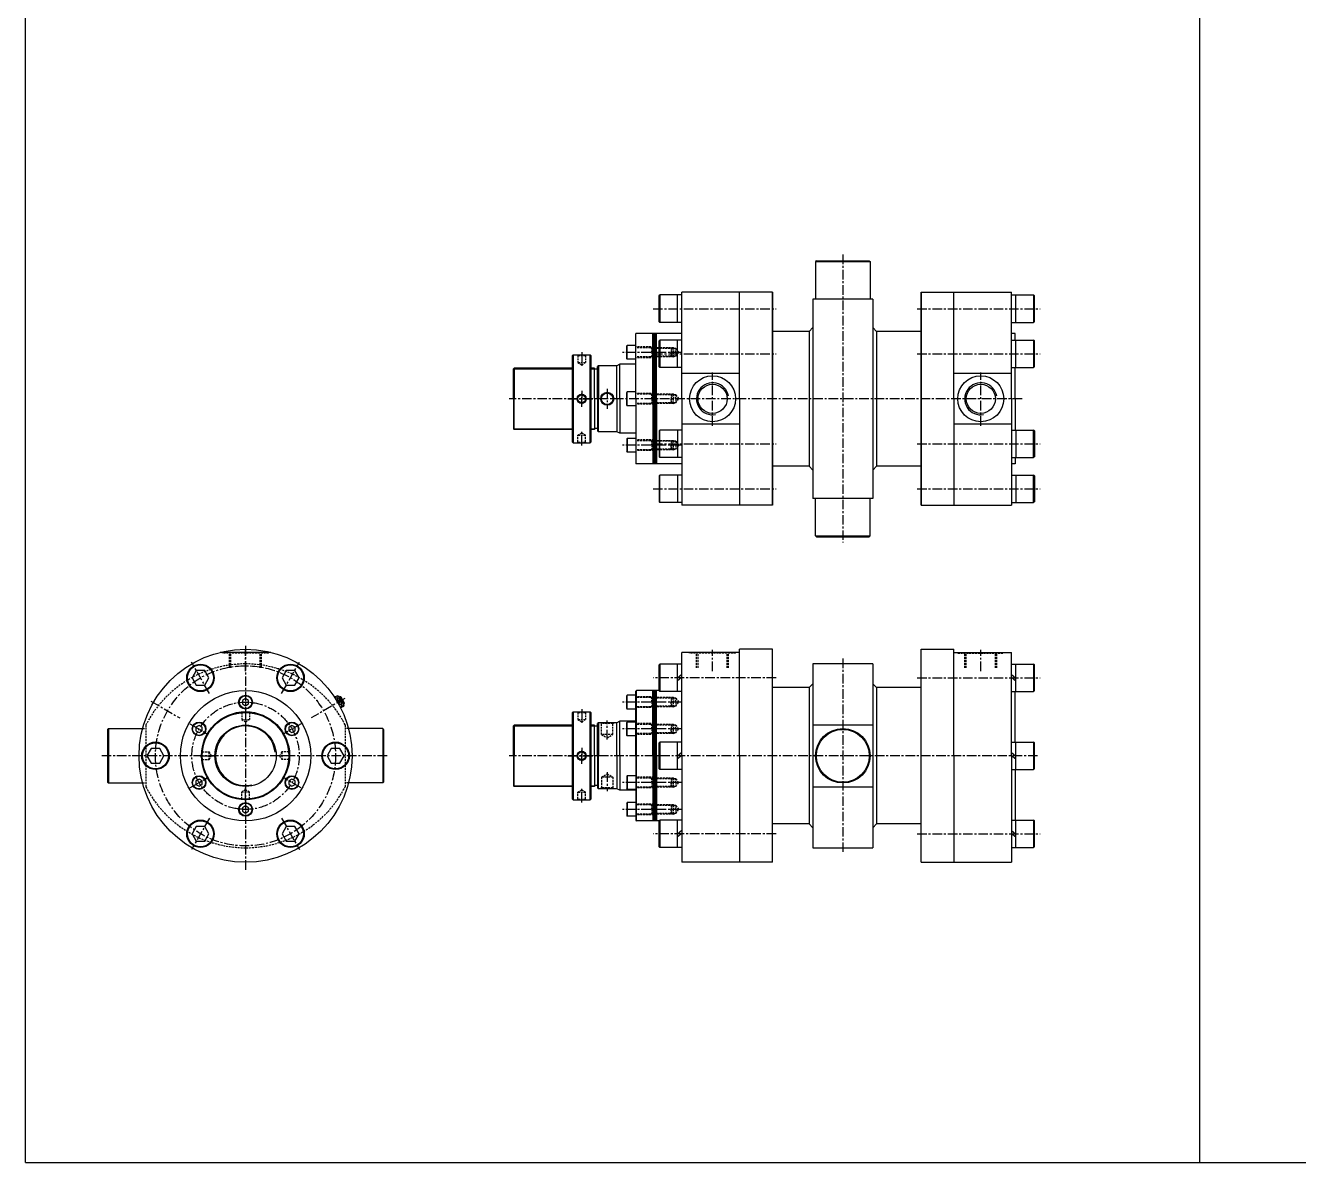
# Model space of a CAD drawing. Extents: x 0 to 8675, y 0 to 2968.
# Drawn here: x 0 to 1661, y 0 to 1484 of the extents above; entities that cross this region are included whole.
import ezdxf

# ---------------------------------------------------------------- set-up
doc = ezdxf.new("R2010")
doc.units = 0
doc.header["$LTSCALE"] = 5
doc.header["$MEASUREMENT"] = 0
doc.header["$PDMODE"] = 34
doc.linetypes.add('CENTERX2', pattern=[4, 2.5, -0.5, 0.5, -0.5])
doc.linetypes.add('HIDDENX2', pattern=[0.75, 0.5, -0.25])
doc.layers.get('0').update_dxf_attribs({"linetype": 'CONTINUOUS'})
doc.layers.get('Defpoints').update_dxf_attribs({"linetype": 'CONTINUOUS'})
for name, color, linetype in [('CEN', 1, 'CENTERX2'), ('HID', 2, 'HIDDENX2'), ('ML', 3, 'CONTINUOUS'), ('테두리', 7, 'CONTINUOUS')]:
    doc.layers.add(name, color=color, linetype=linetype)

msp = doc.modelspace()

# ---------------------------------------------------------------- linework, layer by layer
for p, q in [((0, 0), (0, 1902.7)), ((1532.4, 0), (1532.4, 1902.7))]:
    msp.add_line(p, q)
at = {"layer": 'CEN'}
for p, q in [((1066.7, 1185), (1066.7, 809.3)), ((819, 1114.2), (979.5, 1114.2)), ((1163.6, 1114.2), (1324.1, 1114.2)), ((725.9, 1057.4), (725.9, 1037.8)), ((725.9, 1057.4), (725.9, 1037.8)), ((856.2, 1057.3), (779, 1057.3)), ((819, 1055.4), (979.5, 1055.4)), ((1163.6, 1055.4), (1324.1, 1055.4)), ((896.7, 961.5), (896.7, 1031)), ((1246.7, 961.5), (1246.7, 1031)), ((725.9, 1007.2), (725.9, 986.9)), ((725.9, 986.2), (725.9, 1006.4)), ((759.2, 1009.6), (759.2, 983.7)), ((1300.5, 996.7), (631.2, 996.7)), ((707.7, 996.7), (743, 996.7)), ((707.7, 996.7), (743, 996.7)), ((707.7, 996.7), (743, 996.7)), ((707.7, 996.7), (743, 996.7)), ((725.9, 935.9), (725.9, 955.5)), ((725.9, 935.9), (725.9, 955.5)), ((856.2, 936), (779, 936)), ((819, 937.9), (979.5, 937.9)), ((1163.6, 937.9), (1324.1, 937.9)), ((819, 879.2), (979.5, 879.2)), ((1163.6, 879.2), (1324.1, 879.2)), ((287.2, 674.4), (287.2, 381.9)), ((287.2, 641.3), (287.2, 669.1)), ((896.7, 641.3), (896.7, 669.1)), ((1246.7, 641.3), (1246.7, 669.1)), ((240.1, 612.2), (216.7, 652.8)), ((334.2, 612.2), (357.6, 652.8)), ((1066.7, 657.8), (1066.7, 404.6)), ((979.7, 632.5), (819.2, 632.5)), ((1163.6, 632.5), (1324.1, 632.5)), ((163.5, 602.2), (201.5, 580.2)), ((416.9, 605.7), (372.8, 580.2)), ((856.2, 600.8), (779, 600.8)), ((287.2, 590), (287.2, 572)), ((725.9, 591.5), (725.9, 572)), ((725.9, 591.5), (725.9, 572)), ((214.5, 572.7), (238.6, 558.8)), ((359.8, 572.7), (335.8, 558.8)), ((759.2, 552.2), (759.2, 576.8)), ((856.2, 565.8), (779, 565.8)), ((725.9, 541.3), (725.9, 521)), ((725.9, 520.3), (725.9, 540.5)), ((471.9, 530.8), (99.7, 530.8)), ((227.9, 530.8), (246, 530.8)), ((346.4, 530.8), (328.4, 530.8)), ((1320.9, 530.8), (631.2, 530.8)), ((707.7, 530.8), (743, 530.8)), ((707.7, 530.8), (743, 530.8)), ((707.7, 530.8), (743, 530.8)), ((707.7, 530.8), (743, 530.8)), ((214.5, 488.8), (238.6, 502.7)), ((359.8, 488.8), (335.8, 502.7)), ((759.2, 509.3), (759.2, 484.7)), ((287.2, 471.5), (287.2, 489.6)), ((725.9, 470), (725.9, 489.6)), ((725.9, 470), (725.9, 489.6)), ((856.2, 495.8), (779, 495.8)), ((240.1, 449.3), (216.7, 408.7)), ((334.2, 449.3), (357.6, 408.7)), ((856.2, 460.8), (779, 460.8)), ((979.7, 429), (819.2, 429)), ((1163.6, 429), (1324.1, 429))]:
    msp.add_line(p, q, dxfattribs=at)
for radius in [117.5, 70]:
    msp.add_circle((287.2, 530.8), radius, dxfattribs=at)
at = {"layer": 'Defpoints', "color": 0, "linetype": 'ByBlock'}
for p in [(796.7, 615.8), (746.7, 488.8), (796.7, 445.8)]:
    msp.add_point(p, dxfattribs=at)
at = {"layer": 'HID'}
for p, q in [((823.7, 1064.3), (796.7, 1064.3)), ((845.6, 1063.3), (796.7, 1063.3)), ((817.2, 1062.4), (815.6, 1063.3)), ((817.2, 1057.3), (817.2, 1063.3)), ((842.8, 1063.3), (843.7, 1062.4)), ((842.8, 1063.3), (842.8, 1057.3)), ((845.6, 1063.3), (845.6, 1057.3)), ((845.6, 1063.3), (847.2, 1062.4)), ((720.9, 1053.2), (719.9, 1054.2)), ((720.9, 1053.2), (719.9, 1054.2)), ((720.9, 1053.2), (720.9, 1044.2)), ((720.9, 1053.2), (720.9, 1044.2)), ((720.9, 1053.2), (730.9, 1053.2)), ((720.9, 1053.2), (730.9, 1053.2)), ((730.9, 1053.2), (731.9, 1054.2)), ((730.9, 1053.2), (731.9, 1054.2)), ((730.9, 1053.2), (730.9, 1044.2)), ((730.9, 1053.2), (730.9, 1044.2)), ((845.6, 1051.3), (796.7, 1051.3)), ((823.7, 1050.3), (796.7, 1050.3)), ((817.2, 1052.2), (815.6, 1051.3)), ((848.7, 1062.4), (817.2, 1062.4)), ((817.2, 1057.3), (817.2, 1051.3)), ((848.7, 1052.2), (817.2, 1052.2)), ((842.8, 1051.3), (842.8, 1057.3)), ((842.8, 1051.3), (843.7, 1052.2)), ((843.7, 1062.4), (843.7, 1057.3)), ((843.7, 1052.2), (843.7, 1057.3)), ((845.6, 1051.3), (845.6, 1057.3)), ((845.6, 1051.3), (847.2, 1052.2)), ((848.7, 1062.4), (852.5, 1057.3)), ((848.7, 1057.3), (848.7, 1062.4)), ((848.7, 1057.3), (848.7, 1062.4)), ((848.7, 1052.2), (852.5, 1057.3)), ((848.7, 1057.3), (848.7, 1052.2)), ((848.7, 1057.3), (848.7, 1052.2)), ((720.9, 1044.2), (730.9, 1044.2)), ((720.9, 1044.2), (725.9, 1041)), ((720.9, 1044.2), (725.9, 1041)), ((720.9, 1044.2), (730.9, 1044.2)), ((725.9, 1041), (730.9, 1044.2)), ((725.9, 1041), (730.9, 1044.2)), ((823.7, 1003.7), (796.7, 1003.7)), ((845.6, 1002.7), (796.7, 1002.7)), ((817.2, 1001.8), (815.6, 1002.7)), ((817.2, 996.7), (817.2, 1002.7)), ((848.7, 1001.8), (817.2, 1001.8)), ((842.8, 1002.7), (843.7, 1001.8)), ((842.8, 1002.7), (842.8, 996.7)), ((843.7, 1001.8), (843.7, 996.7)), ((845.6, 1002.7), (847.2, 1001.8)), ((845.6, 1002.7), (845.6, 996.7)), ((848.7, 1001.8), (852.5, 996.7)), ((848.7, 996.7), (848.7, 1001.8)), ((848.7, 996.7), (848.7, 1001.8)), ((845.6, 990.7), (796.7, 990.7)), ((823.7, 989.7), (796.7, 989.7)), ((817.2, 991.5), (815.6, 990.7)), ((817.2, 996.7), (817.2, 990.7)), ((848.7, 991.5), (817.2, 991.5)), ((842.8, 990.7), (842.8, 996.7)), ((842.8, 990.7), (843.7, 991.5)), ((843.7, 991.5), (843.7, 996.7)), ((845.6, 990.7), (845.6, 996.7)), ((845.6, 990.7), (847.2, 991.5)), ((848.7, 991.5), (852.5, 996.7)), ((848.7, 996.7), (848.7, 991.5)), ((848.7, 996.7), (848.7, 991.5)), ((720.9, 949.2), (725.9, 952.3)), ((720.9, 949.2), (725.9, 952.3)), ((720.9, 940.2), (720.9, 949.2)), ((720.9, 940.2), (720.9, 949.2)), ((720.9, 949.2), (730.9, 949.2)), ((720.9, 949.2), (730.9, 949.2)), ((725.9, 952.3), (730.9, 949.2)), ((725.9, 952.3), (730.9, 949.2)), ((730.9, 940.2), (730.9, 949.2)), ((730.9, 940.2), (730.9, 949.2)), ((720.9, 940.2), (719.9, 939.2)), ((720.9, 940.2), (719.9, 939.2)), ((720.9, 940.2), (730.9, 940.2)), ((720.9, 940.2), (730.9, 940.2)), ((730.9, 940.2), (731.9, 939.2)), ((730.9, 940.2), (731.9, 939.2)), ((823.7, 943), (796.7, 943)), ((845.6, 942), (796.7, 942)), ((817.2, 941.2), (815.6, 942)), ((817.2, 930.9), (815.6, 930)), ((817.2, 936), (817.2, 942)), ((848.7, 941.2), (817.2, 941.2)), ((817.2, 936), (817.2, 930)), ((848.7, 930.9), (817.2, 930.9)), ((842.8, 942), (842.8, 936)), ((842.8, 942), (843.7, 941.2)), ((842.8, 930), (842.8, 936)), ((842.8, 930), (843.7, 930.9)), ((843.7, 941.2), (843.7, 936)), ((843.7, 930.9), (843.7, 936)), ((845.6, 942), (845.6, 936)), ((845.6, 942), (847.2, 941.2)), ((845.6, 930), (845.6, 936)), ((845.6, 930), (847.2, 930.9)), ((848.7, 941.2), (852.5, 936)), ((848.7, 936), (848.7, 941.2)), ((848.7, 936), (848.7, 941.2)), ((848.7, 930.9), (852.5, 936)), ((848.7, 936), (848.7, 930.9)), ((848.7, 936), (848.7, 930.9)), ((845.6, 930), (796.7, 930)), ((823.7, 929), (796.7, 929)), ((257.2, 664.8), (257.2, 665.8)), ((317.2, 664.8), (257.2, 664.8)), ((266.2, 645.8), (266.2, 664.8)), ((268.2, 645.8), (268.2, 664.8)), ((306.2, 645.8), (306.2, 664.8)), ((308.1, 645.8), (308.1, 664.8)), ((317.2, 664.8), (317.2, 665.8)), ((866.7, 664.8), (866.7, 665.8)), ((926.7, 664.8), (866.7, 664.8)), ((875.7, 645.8), (875.7, 664.8)), ((877.7, 645.8), (877.7, 664.8)), ((915.7, 645.8), (915.7, 664.8)), ((917.6, 645.8), (917.6, 664.8)), ((926.7, 664.8), (926.7, 665.8)), ((1216.7, 664.8), (1216.7, 665.8)), ((1216.7, 664.8), (1276.7, 664.8)), ((1225.7, 645.8), (1225.7, 664.8)), ((1227.7, 645.8), (1227.7, 664.8)), ((1265.7, 645.8), (1265.7, 664.8)), ((1267.6, 645.8), (1267.6, 664.8)), ((1276.7, 664.8), (1276.7, 665.8)), ((823.7, 607.8), (796.7, 607.8)), ((845.6, 606.8), (796.7, 606.8)), ((817.2, 605.9), (815.6, 606.8)), ((817.2, 600.8), (817.2, 606.8)), ((848.7, 605.9), (817.2, 605.9)), ((817.2, 600.8), (817.2, 594.8)), ((842.8, 606.8), (842.8, 600.8)), ((842.8, 606.8), (843.7, 605.9)), ((842.8, 594.8), (842.8, 600.8)), ((843.7, 605.9), (843.7, 600.8)), ((843.7, 595.6), (843.7, 600.8)), ((845.6, 606.8), (845.6, 600.8)), ((845.6, 606.8), (847.2, 605.9)), ((845.6, 594.8), (845.6, 600.8)), ((848.7, 605.9), (852.5, 600.8)), ((848.7, 600.8), (848.7, 605.9)), ((848.7, 600.8), (848.7, 605.9)), ((848.7, 595.6), (852.5, 600.8)), ((848.7, 600.8), (848.7, 595.6)), ((848.7, 600.8), (848.7, 595.6)), ((282.2, 587.3), (281.5, 588)), ((282.2, 587.3), (292.2, 587.3)), ((282.2, 587.3), (282.2, 578.3)), ((292.2, 587.3), (292.9, 588)), ((292.2, 587.3), (292.2, 578.3)), ((720.9, 587.3), (719.9, 588.3)), ((720.9, 587.3), (719.9, 588.3)), ((720.9, 587.3), (720.9, 578.3)), ((720.9, 587.3), (720.9, 578.3)), ((720.9, 587.3), (730.9, 587.3)), ((720.9, 587.3), (730.9, 587.3)), ((730.9, 587.3), (731.9, 588.3)), ((730.9, 587.3), (731.9, 588.3)), ((730.9, 587.3), (730.9, 578.3)), ((730.9, 587.3), (730.9, 578.3)), ((845.6, 594.8), (796.7, 594.8)), ((823.7, 593.8), (796.7, 593.8)), ((817.2, 595.6), (815.6, 594.8)), ((848.7, 595.6), (817.2, 595.6)), ((842.8, 594.8), (843.7, 595.6)), ((845.6, 594.8), (847.2, 595.6)), ((152.8, 566.3), (157.2, 566.3)), ((157.2, 571.3), (157.2, 490.3)), ((282.2, 578.3), (287.2, 575.1)), ((282.2, 578.3), (292.2, 578.3)), ((287.2, 575.1), (292.2, 578.3)), ((417.2, 571.3), (417.2, 490.3)), ((421.6, 566.3), (417.2, 566.3)), ((720.9, 578.3), (725.9, 575.1)), ((720.9, 578.3), (725.9, 575.1)), ((720.9, 578.3), (730.9, 578.3)), ((720.9, 578.3), (730.9, 578.3)), ((725.9, 575.1), (730.9, 578.3)), ((725.9, 575.1), (730.9, 578.3)), ((750.7, 573.8), (751.7, 572.8)), ((766.7, 572.8), (751.7, 572.8)), ((751.7, 558.8), (751.7, 572.8)), ((766.7, 572.8), (767.7, 573.8)), ((766.7, 558.8), (766.7, 572.8)), ((823.7, 572.8), (796.7, 572.8)), ((845.6, 571.8), (796.7, 571.8)), ((817.2, 570.9), (815.6, 571.8)), ((817.2, 565.8), (817.2, 571.8)), ((848.7, 570.9), (817.2, 570.9)), ((817.2, 565.8), (817.2, 559.8)), ((842.8, 571.8), (843.7, 570.9)), ((842.8, 571.8), (842.8, 565.8)), ((842.8, 559.8), (842.8, 565.8)), ((843.7, 570.9), (843.7, 565.8)), ((843.7, 560.6), (843.7, 565.8)), ((845.6, 571.8), (845.6, 565.8)), ((845.6, 571.8), (847.2, 570.9)), ((845.6, 559.8), (845.6, 565.8)), ((848.7, 570.9), (852.5, 565.8)), ((848.7, 565.8), (848.7, 570.9)), ((848.7, 565.8), (848.7, 570.9)), ((848.7, 560.6), (852.5, 565.8)), ((848.7, 565.8), (848.7, 560.6)), ((848.7, 565.8), (848.7, 560.6)), ((766.7, 558.8), (751.7, 558.8)), ((751.7, 558.8), (759.2, 554.1)), ((759.2, 554.1), (766.7, 558.8)), ((845.6, 559.8), (796.7, 559.8)), ((823.7, 558.8), (796.7, 558.8)), ((817.2, 560.6), (815.6, 559.8)), ((848.7, 560.6), (817.2, 560.6)), ((842.8, 559.8), (843.7, 560.6)), ((845.6, 559.8), (847.2, 560.6)), ((230.7, 535.8), (230, 536.5)), ((230.7, 535.8), (239.7, 535.8)), ((230.7, 525.8), (230.7, 535.8)), ((242.8, 530.8), (239.7, 535.8)), ((239.7, 525.8), (239.7, 535.8)), ((334.7, 535.8), (331.5, 530.8)), ((343.7, 535.8), (334.7, 535.8)), ((334.7, 535.8), (334.7, 525.8)), ((343.7, 535.8), (344.4, 536.5)), ((343.7, 535.8), (343.7, 525.8)), ((230.7, 525.8), (230, 525.1)), ((230.7, 525.8), (239.7, 525.8)), ((239.7, 525.8), (242.8, 530.8)), ((331.5, 530.8), (334.7, 525.8)), ((343.7, 525.8), (334.7, 525.8)), ((343.7, 525.8), (344.4, 525.1)), ((751.7, 502.8), (759.2, 507.4)), ((766.7, 502.8), (751.7, 502.8)), ((751.7, 502.8), (751.7, 488.8)), ((759.2, 507.4), (766.7, 502.8)), ((766.7, 502.8), (766.7, 488.8)), ((823.7, 502.8), (796.7, 502.8)), ((845.6, 501.8), (796.7, 501.8)), ((817.2, 500.9), (815.6, 501.8)), ((817.2, 495.8), (817.2, 501.8)), ((848.7, 500.9), (817.2, 500.9)), ((842.8, 501.8), (843.7, 500.9)), ((842.8, 501.8), (842.8, 495.8)), ((843.7, 500.9), (843.7, 495.8)), ((845.6, 501.8), (847.2, 500.9)), ((845.6, 501.8), (845.6, 495.8)), ((848.7, 500.9), (852.5, 495.8)), ((848.7, 495.8), (848.7, 500.9)), ((848.7, 495.8), (848.7, 500.9)), ((152.8, 495.3), (157.2, 495.3)), ((287.2, 486.4), (282.2, 483.3)), ((282.2, 474.3), (282.2, 483.3)), ((292.2, 483.3), (282.2, 483.3)), ((292.2, 483.3), (287.2, 486.4)), ((292.2, 474.3), (292.2, 483.3)), ((421.6, 495.3), (417.2, 495.3)), ((720.9, 483.3), (725.9, 486.4)), ((720.9, 483.3), (725.9, 486.4)), ((720.9, 474.3), (720.9, 483.3)), ((720.9, 474.3), (720.9, 483.3)), ((720.9, 483.3), (730.9, 483.3)), ((720.9, 483.3), (730.9, 483.3)), ((725.9, 486.4), (730.9, 483.3)), ((725.9, 486.4), (730.9, 483.3)), ((730.9, 474.3), (730.9, 483.3)), ((730.9, 474.3), (730.9, 483.3)), ((750.7, 487.8), (751.7, 488.8)), ((766.7, 488.8), (751.7, 488.8)), ((766.7, 488.8), (767.7, 487.8)), ((845.6, 489.8), (796.7, 489.8)), ((823.7, 488.8), (796.7, 488.8)), ((817.2, 490.6), (815.6, 489.8)), ((817.2, 495.8), (817.2, 489.8)), ((848.7, 490.6), (817.2, 490.6)), ((842.8, 489.8), (842.8, 495.8)), ((842.8, 489.8), (843.7, 490.6)), ((843.7, 490.6), (843.7, 495.8)), ((845.6, 489.8), (845.6, 495.8)), ((845.6, 489.8), (847.2, 490.6)), ((848.7, 490.6), (852.5, 495.8)), ((848.7, 495.8), (848.7, 490.6)), ((848.7, 495.8), (848.7, 490.6)), ((282.2, 474.3), (281.5, 473.6)), ((292.2, 474.3), (282.2, 474.3)), ((292.2, 474.3), (292.9, 473.6)), ((720.9, 474.3), (719.9, 473.3)), ((720.9, 474.3), (719.9, 473.3)), ((720.9, 474.3), (730.9, 474.3)), ((720.9, 474.3), (730.9, 474.3)), ((730.9, 474.3), (731.9, 473.3)), ((730.9, 474.3), (731.9, 473.3)), ((823.7, 467.8), (796.7, 467.8)), ((845.6, 466.8), (796.7, 466.8)), ((817.2, 465.9), (815.6, 466.8)), ((817.2, 460.8), (817.2, 466.8)), ((848.7, 465.9), (817.2, 465.9)), ((842.8, 466.8), (843.7, 465.9)), ((842.8, 466.8), (842.8, 460.8)), ((843.7, 465.9), (843.7, 460.8)), ((845.6, 466.8), (847.2, 465.9)), ((845.6, 466.8), (845.6, 460.8)), ((848.7, 465.9), (852.5, 460.8)), ((848.7, 460.8), (848.7, 465.9)), ((848.7, 460.8), (848.7, 465.9)), ((845.6, 454.8), (796.7, 454.8)), ((823.7, 453.8), (796.7, 453.8)), ((817.2, 455.6), (815.6, 454.8)), ((817.2, 460.8), (817.2, 454.8)), ((848.7, 455.6), (817.2, 455.6)), ((842.8, 454.8), (842.8, 460.8)), ((842.8, 454.8), (843.7, 455.6)), ((843.7, 455.6), (843.7, 460.8)), ((845.6, 454.8), (845.6, 460.8)), ((845.6, 454.8), (847.2, 455.6)), ((848.7, 455.6), (852.5, 460.8)), ((848.7, 460.8), (848.7, 455.6)), ((848.7, 460.8), (848.7, 455.6))]:
    msp.add_line(p, q, dxfattribs=at)
for centre, start, end in [((287.2, 504.7), 27.1052, 152.8948), ((287.2, 556.8), 207.1052, 332.8948)]:
    msp.add_arc(centre, 146, start, end, dxfattribs=at)
at = {"layer": 'ML'}
for p, q in [((1032.2, 1176.7), (1031.2, 1175.7)), ((1031.2, 1175.7), (1102.2, 1175.7)), ((1031.2, 1175.7), (1031.2, 1126.7)), ((1032.2, 1176.7), (1101.2, 1176.7)), ((1101.2, 1176.7), (1102.2, 1175.7)), ((1102.2, 1175.7), (1102.2, 1126.7)), ((826.8, 1131.2), (827.8, 1132.2)), ((826.8, 1097.2), (826.8, 1131.2)), ((856.7, 1132.2), (827.8, 1132.2)), ((827.8, 1132.2), (827.8, 1096.2)), ((850.8, 1096.2), (850.8, 1132.2)), ((974.7, 1135.7), (856.7, 1135.7)), ((856.7, 996.7), (856.7, 1135.7)), ((856.7, 996.7), (856.7, 1135.7)), ((931.7, 996.7), (931.7, 1135.7)), ((931.7, 996.7), (931.7, 1135.7)), ((974.7, 1135.7), (974.7, 857.7)), ((974.7, 857.7), (974.7, 1135.7)), ((1168.7, 1135.7), (1286.7, 1135.7)), ((1168.7, 1135.7), (1168.7, 857.7)), ((1168.7, 857.7), (1168.7, 1135.7)), ((1211.7, 996.7), (1211.7, 1135.7)), ((1211.7, 996.7), (1211.7, 1135.7)), ((1286.7, 996.7), (1286.7, 1135.7)), ((1286.7, 1132.2), (1315.6, 1132.2)), ((1292.6, 1096.2), (1292.6, 1132.2)), ((1315.6, 1132.2), (1315.6, 1096.2)), ((1316.6, 1131.2), (1315.6, 1132.2)), ((1316.6, 1097.2), (1316.6, 1131.2)), ((1027.7, 1126.7), (1027.7, 866.7)), ((1105.7, 1126.7), (1027.7, 1126.7)), ((1105.7, 1126.7), (1105.7, 866.7)), ((826.8, 1097.2), (827.8, 1096.2)), ((1316.6, 1097.2), (1315.6, 1096.2)), ((796.7, 996.7), (796.7, 1081.7)), ((856.7, 1081.7), (796.7, 1081.7)), ((818.7, 996.7), (818.7, 1081.7)), ((820.3, 996.7), (820.3, 1081.7)), ((822, 996.7), (822, 1081.7)), ((823.7, 996.7), (823.7, 1081.7)), ((856.7, 1096.2), (827.8, 1096.2)), ((1022.7, 1084.7), (974.7, 1084.7)), ((1022.7, 1084.7), (1027.7, 1089.7)), ((1022.7, 1084.7), (1022.7, 908.7)), ((1110.7, 1084.7), (1105.7, 1089.7)), ((1168.7, 1084.7), (1110.7, 1084.7)), ((1110.7, 1084.7), (1110.7, 908.7)), ((1286.7, 1096.2), (1315.6, 1096.2)), ((1291.7, 1081.7), (1286.7, 1081.7)), ((1291.7, 1073.4), (1291.7, 1081.7)), ((785.4, 1066.3), (784.7, 1065.6)), ((784.7, 1049), (784.7, 1065.6)), ((785.4, 1048.3), (785.4, 1066.3)), ((796.7, 1066.3), (785.4, 1066.3)), ((826.8, 1072.4), (827.8, 1073.4)), ((826.8, 1038.4), (826.8, 1072.4)), ((856.7, 1073.4), (827.8, 1073.4)), ((827.8, 1073.4), (827.8, 1037.4)), ((850.8, 1037.4), (850.8, 1073.4)), ((1286.7, 1073.4), (1315.6, 1073.4)), ((1292.6, 1037.4), (1292.6, 1073.4)), ((1315.6, 1073.4), (1315.6, 1037.4)), ((1316.6, 1072.4), (1315.6, 1073.4)), ((1316.6, 1038.4), (1316.6, 1072.4)), ((714.9, 1054.2), (713.9, 1053.2)), ((714.9, 1054.2), (713.9, 1053.2)), ((713.9, 940.2), (713.9, 1053.2)), ((713.9, 1053.2), (713.9, 940.2)), ((714.9, 1054.2), (714.9, 939.2)), ((714.9, 939.2), (714.9, 1054.2)), ((714.9, 1054.2), (736.9, 1054.2)), ((714.9, 1054.2), (736.9, 1054.2)), ((736.9, 1054.2), (736.9, 939.2)), ((736.9, 939.2), (736.9, 1054.2)), ((736.9, 1054.2), (737.9, 1053.2)), ((736.9, 1054.2), (737.9, 1053.2)), ((737.9, 940.2), (737.9, 1053.2)), ((737.9, 1053.2), (737.9, 940.2)), ((784.7, 1049), (785.4, 1048.3)), ((796.7, 1048.3), (785.4, 1048.3)), ((636.7, 1035.7), (637.7, 1036.7)), ((636.7, 996.7), (636.7, 1035.7)), ((637.7, 1036.7), (637.7, 996.7)), ((713.9, 1036.7), (637.7, 1036.7)), ((742.7, 1036.7), (737.9, 1036.7)), ((742.7, 996.7), (742.7, 1036.7)), ((746.7, 1035.4), (742.7, 1035.4)), ((747.7, 1039.7), (746.7, 1038.7)), ((746.7, 996.7), (746.7, 1038.7)), ((747.7, 1039.7), (747.7, 996.7)), ((771.7, 1039.7), (747.7, 1039.7)), ((775.7, 1041.7), (771.7, 1039.7)), ((771.7, 996.7), (771.7, 1039.7)), ((775.7, 996.7), (775.7, 1041.7)), ((796.7, 1041.7), (775.7, 1041.7)), ((826.8, 1038.4), (827.8, 1037.4)), ((856.7, 1037.4), (827.8, 1037.4)), ((1286.7, 1037.4), (1315.6, 1037.4)), ((1291.7, 996.7), (1291.7, 1037.4)), ((1316.6, 1038.4), (1315.6, 1037.4)), ((931.7, 1029.8), (856.7, 1029.8)), ((1286.7, 1029.8), (1211.7, 1029.8)), ((785.4, 1005.7), (784.7, 1005)), ((784.7, 988.4), (784.7, 1005)), ((785.4, 987.7), (785.4, 1005.7)), ((796.7, 1005.7), (785.4, 1005.7)), ((636.7, 996.7), (636.7, 957.7)), ((637.7, 956.7), (637.7, 996.7)), ((742.7, 996.7), (742.7, 956.7)), ((746.7, 996.7), (746.7, 954.7)), ((747.7, 953.7), (747.7, 996.7)), ((771.7, 996.7), (771.7, 953.7)), ((775.7, 996.7), (775.7, 951.7)), ((784.7, 988.4), (785.4, 987.7)), ((796.7, 987.7), (785.4, 987.7)), ((796.7, 996.7), (796.7, 911.7)), ((818.7, 996.7), (818.7, 911.7)), ((820.3, 996.7), (820.3, 911.7)), ((822, 996.7), (822, 911.7)), ((823.7, 996.7), (823.7, 911.7)), ((856.7, 996.7), (856.7, 857.7)), ((856.7, 996.7), (856.7, 857.7)), ((931.7, 996.7), (931.7, 857.7)), ((974.7, 996.7), (974.7, 857.7)), ((1168.7, 996.7), (1168.7, 857.7)), ((1211.7, 996.7), (1211.7, 857.7)), ((1286.7, 996.7), (1286.7, 857.7)), ((1291.7, 996.7), (1291.7, 955.9)), ((636.7, 957.7), (637.7, 956.7)), ((713.9, 956.7), (637.7, 956.7)), ((742.7, 956.7), (737.9, 956.7)), ((746.7, 957.9), (742.7, 957.9)), ((747.7, 953.7), (746.7, 954.7)), ((771.7, 953.7), (747.7, 953.7)), ((775.7, 951.7), (771.7, 953.7)), ((775.7, 951.7), (771.7, 953.7)), ((796.7, 951.7), (775.7, 951.7)), ((796.7, 951.7), (775.7, 951.7)), ((826.8, 954.9), (827.8, 955.9)), ((826.8, 954.9), (826.8, 920.9)), ((827.8, 919.9), (827.8, 955.9)), ((856.7, 955.9), (827.8, 955.9)), ((850.8, 955.9), (850.8, 919.9)), ((931.7, 963.6), (856.7, 963.6)), ((1286.7, 963.6), (1211.7, 963.6)), ((1286.7, 955.9), (1315.6, 955.9)), ((1292.6, 955.9), (1292.6, 919.9)), ((1315.6, 919.9), (1315.6, 955.9)), ((1316.6, 954.9), (1315.6, 955.9)), ((1316.6, 954.9), (1316.6, 920.9)), ((714.9, 939.2), (713.9, 940.2)), ((714.9, 939.2), (713.9, 940.2)), ((714.9, 939.2), (736.9, 939.2)), ((714.9, 939.2), (736.9, 939.2)), ((736.9, 939.2), (737.9, 940.2)), ((736.9, 939.2), (737.9, 940.2)), ((784.7, 944.3), (785.4, 945)), ((784.7, 944.3), (784.7, 927.7)), ((785.4, 945), (785.4, 927)), ((796.7, 945), (785.4, 945)), ((785.4, 927), (784.7, 927.7)), ((796.7, 927), (785.4, 927)), ((826.8, 920.9), (827.8, 919.9)), ((856.7, 919.9), (827.8, 919.9)), ((1286.7, 919.9), (1315.6, 919.9)), ((1291.7, 919.9), (1291.7, 911.7)), ((1291.7, 919.9), (1291.7, 911.7)), ((1316.6, 920.9), (1315.6, 919.9)), ((856.7, 911.7), (796.7, 911.7)), ((826.8, 896.2), (827.8, 897.2)), ((827.8, 861.2), (827.8, 897.2)), ((856.7, 897.2), (827.8, 897.2)), ((850.8, 897.2), (850.8, 861.2)), ((1022.7, 908.7), (974.7, 908.7)), ((1022.7, 908.7), (1027.7, 903.7)), ((1110.7, 908.7), (1105.7, 903.7)), ((1168.7, 908.7), (1110.7, 908.7)), ((1291.7, 911.7), (1286.7, 911.7)), ((1286.7, 897.2), (1315.6, 897.2)), ((1292.6, 897.2), (1292.6, 861.2)), ((1315.6, 861.2), (1315.6, 897.2)), ((1316.6, 896.2), (1315.6, 897.2)), ((826.8, 896.2), (826.8, 862.2)), ((1316.6, 896.2), (1316.6, 862.2)), ((1105.7, 866.7), (1027.7, 866.7)), ((1031.2, 817.7), (1031.2, 866.7)), ((1102.2, 817.7), (1102.2, 866.7)), ((826.8, 862.2), (827.8, 861.2)), ((856.7, 861.2), (827.8, 861.2)), ((974.7, 857.7), (856.7, 857.7)), ((1168.7, 857.7), (1286.7, 857.7)), ((1286.7, 861.2), (1315.6, 861.2)), ((1316.6, 862.2), (1315.6, 861.2)), ((1031.2, 817.7), (1102.2, 817.7)), ((1032.2, 816.7), (1031.2, 817.7)), ((1032.2, 816.7), (1101.2, 816.7)), ((1101.2, 816.7), (1102.2, 817.7)), ((320.3, 665.8), (254.1, 665.8)), ((931.7, 665.8), (856.7, 665.8)), ((856.7, 530.8), (856.7, 665.8)), ((931.7, 530.8), (931.7, 669.8)), ((974.7, 669.8), (931.7, 669.8)), ((974.7, 391.8), (974.7, 669.8)), ((1168.7, 391.8), (1168.7, 669.8)), ((1168.7, 669.8), (1211.7, 669.8)), ((1211.7, 530.8), (1211.7, 669.8)), ((1211.7, 665.8), (1286.7, 665.8)), ((1286.7, 530.8), (1286.7, 665.8)), ((826.8, 649.5), (827.8, 650.5)), ((826.8, 615.5), (826.8, 649.5)), ((827.8, 650.5), (827.8, 614.5)), ((856.7, 650.5), (827.8, 650.5)), ((850.8, 614.5), (850.8, 650.5)), ((1105.7, 650.8), (1027.7, 650.8)), ((1027.7, 650.8), (1027.7, 410.8)), ((1105.7, 650.8), (1105.7, 410.8)), ((1286.7, 650.5), (1315.6, 650.5)), ((1292.6, 614.5), (1292.6, 650.5)), ((1315.6, 650.5), (1315.6, 614.5)), ((1316.6, 649.5), (1315.6, 650.5)), ((1316.6, 615.5), (1316.6, 649.5)), ((856.7, 636.7), (850.8, 632)), ((856.7, 633.2), (850.8, 628.5)), ((1286.7, 636.7), (1292.6, 632)), ((1286.7, 633.2), (1292.6, 628.5)), ((797.2, 615.8), (796.7, 615.3)), ((796.7, 530.8), (796.7, 615.3)), ((826.8, 615.8), (797.2, 615.8)), ((797.2, 445.8), (797.2, 615.8)), ((818.7, 530.8), (818.7, 615.8)), ((820.3, 530.8), (820.3, 615.8)), ((822, 530.8), (822, 615.8)), ((823.7, 530.8), (823.7, 615.8)), ((826.8, 615.5), (827.8, 614.5)), ((1022.7, 619.8), (974.7, 619.8)), ((1022.7, 619.8), (1027.7, 624.8)), ((1022.7, 619.8), (1022.7, 441.8)), ((1110.7, 619.8), (1105.7, 624.8)), ((1168.7, 619.8), (1110.7, 619.8)), ((1110.7, 619.8), (1110.7, 441.8)), ((1316.6, 615.5), (1315.6, 614.5)), ((407, 609.2), (403.3, 607.1)), ((407, 609.2), (403.5, 607.2)), ((407.2, 609.2), (403.6, 607.1)), ((411.2, 603.9), (406.9, 601.4)), ((408.4, 608.8), (407, 609.2)), ((412.5, 601.6), (408.2, 599.1)), ((408.4, 608.8), (415.4, 596.7)), ((410.7, 607.8), (409.4, 607.1)), ((411.4, 607.7), (410.7, 607.8)), ((415.7, 599.2), (410.7, 607.8)), ((415.9, 599.9), (411.4, 607.7)), ((411.4, 607.7), (415.9, 599.9)), ((415.7, 599.2), (414.4, 598.4)), ((415.9, 599.9), (415.7, 599.2)), ((785.4, 609.8), (784.7, 609.1)), ((784.7, 592.5), (784.7, 609.1)), ((785.4, 591.8), (785.4, 609.8)), ((796.7, 609.8), (785.4, 609.8)), ((856.7, 614.5), (827.8, 614.5)), ((1286.7, 614.5), (1315.6, 614.5)), ((1291.7, 548.8), (1291.7, 614.5)), ((415, 595.3), (411.3, 593.2)), ((415, 595.5), (411.5, 593.4)), ((415.4, 596.7), (415, 595.3)), ((714.9, 588.3), (713.9, 587.3)), ((714.9, 588.3), (713.9, 587.3)), ((713.9, 587.3), (713.9, 474.3)), ((713.9, 474.3), (713.9, 587.3)), ((714.9, 473.3), (714.9, 588.3)), ((714.9, 588.3), (714.9, 473.3)), ((714.9, 588.3), (736.9, 588.3)), ((714.9, 588.3), (736.9, 588.3)), ((736.9, 473.3), (736.9, 588.3)), ((736.9, 588.3), (736.9, 473.3)), ((736.9, 588.3), (737.9, 587.3)), ((736.9, 588.3), (737.9, 587.3)), ((737.9, 587.3), (737.9, 474.3)), ((737.9, 474.3), (737.9, 587.3)), ((784.7, 592.5), (785.4, 591.8)), ((796.7, 591.8), (785.4, 591.8)), ((107.2, 565.3), (108.2, 566.3)), ((107.2, 565.3), (107.2, 496.3)), ((108.2, 566.3), (108.2, 495.3)), ((108.2, 566.3), (152.8, 566.3)), ((466.2, 566.3), (421.6, 566.3)), ((467.2, 565.3), (466.2, 566.3)), ((466.2, 566.3), (466.2, 495.3)), ((467.2, 565.3), (467.2, 496.3)), ((636.7, 569.8), (637.7, 570.8)), ((636.7, 530.8), (636.7, 569.8)), ((713.9, 570.8), (637.7, 570.8)), ((637.7, 570.8), (637.7, 530.8)), ((742.7, 570.8), (737.9, 570.8)), ((742.7, 530.8), (742.7, 570.8)), ((746.7, 569.5), (742.7, 569.5)), ((747.7, 573.8), (746.7, 572.8)), ((746.7, 530.8), (746.7, 572.8)), ((747.7, 573.8), (747.7, 530.8)), ((771.7, 573.8), (747.7, 573.8)), ((775.7, 575.8), (771.7, 573.8)), ((771.7, 530.8), (771.7, 573.8)), ((796.7, 575.8), (775.7, 575.8)), ((775.7, 530.8), (775.7, 575.8)), ((785.4, 574.8), (784.7, 574.1)), ((784.7, 557.5), (784.7, 574.1)), ((785.4, 556.8), (785.4, 574.8)), ((796.7, 574.8), (785.4, 574.8)), ((1027.7, 571.3), (1105.7, 571.3)), ((784.7, 557.5), (785.4, 556.8)), ((796.7, 556.8), (785.4, 556.8)), ((826.8, 547.8), (827.8, 548.8)), ((856.7, 548.8), (827.8, 548.8)), ((827.8, 548.8), (827.8, 512.8)), ((850.8, 512.8), (850.8, 548.8)), ((1286.7, 548.8), (1315.6, 548.8)), ((1292.6, 512.8), (1292.6, 548.8)), ((1315.6, 548.8), (1315.6, 512.8)), ((1316.6, 547.8), (1315.6, 548.8)), ((826.8, 513.8), (826.8, 547.8)), ((856.7, 534.9), (850.8, 530.3)), ((1286.7, 534.9), (1292.6, 530.3)), ((1316.6, 513.8), (1316.6, 547.8)), ((636.7, 530.8), (636.7, 491.8)), ((637.7, 490.8), (637.7, 530.8)), ((742.7, 530.8), (742.7, 490.8)), ((746.7, 530.8), (746.7, 488.8)), ((747.7, 487.8), (747.7, 530.8)), ((771.7, 530.8), (771.7, 487.8)), ((775.7, 530.8), (775.7, 485.8)), ((796.7, 530.8), (796.7, 446.3)), ((818.7, 530.8), (818.7, 445.8)), ((820.3, 530.8), (820.3, 445.8)), ((822, 530.8), (822, 445.8)), ((823.7, 530.8), (823.7, 445.8)), ((856.7, 531.4), (850.8, 526.8)), ((856.7, 530.8), (856.7, 391.8)), ((931.7, 530.8), (931.7, 391.8)), ((1211.7, 530.8), (1211.7, 391.8)), ((1286.7, 531.4), (1292.6, 526.8)), ((1286.7, 530.8), (1286.7, 391.8)), ((784.7, 504.1), (785.4, 504.8)), ((784.7, 504.1), (784.7, 487.5)), ((785.4, 504.8), (785.4, 486.8)), ((796.7, 504.8), (785.4, 504.8)), ((826.8, 513.8), (827.8, 512.8)), ((856.7, 512.8), (827.8, 512.8)), ((1286.7, 512.8), (1315.6, 512.8)), ((1291.7, 512.8), (1291.7, 447)), ((1316.6, 513.8), (1315.6, 512.8)), ((107.2, 496.3), (108.2, 495.3)), ((108.2, 495.3), (152.8, 495.3)), ((466.2, 495.3), (421.6, 495.3)), ((467.2, 496.3), (466.2, 495.3)), ((636.7, 491.8), (637.7, 490.8)), ((713.9, 490.8), (637.7, 490.8)), ((742.7, 490.8), (737.9, 490.8)), ((746.7, 492), (742.7, 492)), ((747.7, 487.8), (746.7, 488.8)), ((771.7, 487.8), (747.7, 487.8)), ((775.7, 485.8), (771.7, 487.8)), ((796.7, 485.8), (775.7, 485.8)), ((785.4, 486.8), (784.7, 487.5)), ((796.7, 486.8), (785.4, 486.8)), ((1027.7, 490.3), (1105.7, 490.3)), ((714.9, 473.3), (713.9, 474.3)), ((714.9, 473.3), (713.9, 474.3)), ((714.9, 473.3), (736.9, 473.3)), ((714.9, 473.3), (736.9, 473.3)), ((736.9, 473.3), (737.9, 474.3)), ((736.9, 473.3), (737.9, 474.3)), ((784.7, 469.1), (785.4, 469.8)), ((784.7, 469.1), (784.7, 452.5)), ((785.4, 469.8), (785.4, 451.8)), ((796.7, 469.8), (785.4, 469.8)), ((785.4, 451.8), (784.7, 452.5)), ((796.7, 451.8), (785.4, 451.8)), ((796.7, 446.3), (797.2, 445.8)), ((826.8, 445.8), (797.2, 445.8)), ((826.8, 446), (827.8, 447)), ((826.8, 412), (826.8, 446)), ((827.8, 447), (827.8, 411)), ((856.7, 447), (827.8, 447)), ((850.8, 411), (850.8, 447)), ((856.7, 433.1), (850.8, 428.5)), ((1022.7, 441.8), (974.7, 441.8)), ((1022.7, 441.8), (1027.7, 436.8)), ((1110.7, 441.8), (1105.7, 436.8)), ((1168.7, 441.8), (1110.7, 441.8)), ((1286.7, 447), (1315.6, 447)), ((1286.7, 433.1), (1292.6, 428.5)), ((1292.6, 411), (1292.6, 447)), ((1315.6, 447), (1315.6, 411)), ((1316.6, 446), (1315.6, 447)), ((1316.6, 412), (1316.6, 446)), ((856.7, 429.6), (850.8, 425)), ((1286.7, 429.6), (1292.6, 425)), ((826.8, 412), (827.8, 411)), ((856.7, 411), (827.8, 411)), ((1027.7, 410.8), (1105.7, 410.8)), ((1286.7, 411), (1315.6, 411)), ((1316.6, 412), (1315.6, 411)), ((974.7, 391.8), (856.7, 391.8)), ((1168.7, 391.8), (1286.7, 391.8))]:
    msp.add_line(p, q, dxfattribs=at)
for points in [[(222.9, 642.1), (217.4, 632.5), (222.9, 623), (233.9, 623), (239.5, 632.5), (233.9, 642.1)], [(351.4, 642.1), (340.4, 642.1), (334.9, 632.5), (340.4, 623), (351.4, 623), (357, 632.5)], [(287.2, 605.5), (283.1, 603.1), (283.1, 598.4), (287.2, 596.1), (291.2, 598.4), (291.2, 603.1)], [(222.5, 568.1), (222.5, 563.4), (226.5, 561.1), (230.6, 563.4), (230.6, 568.1), (226.5, 570.5)], [(351.9, 568.1), (347.8, 570.5), (343.7, 568.1), (343.7, 563.4), (347.8, 561.1), (351.9, 563.4)], [(158.6, 530.8), (164.1, 521.2), (175.2, 521.2), (180.7, 530.8), (175.2, 540.3), (164.1, 540.3)], [(415.7, 530.8), (410.2, 540.3), (399.1, 540.3), (393.6, 530.8), (399.1, 521.2), (410.2, 521.2)], [(222.5, 493.4), (226.5, 491.1), (230.6, 493.4), (230.6, 498.1), (226.5, 500.5), (222.5, 498.1)], [(351.9, 493.4), (351.9, 498.1), (347.8, 500.5), (343.7, 498.1), (343.7, 493.4), (347.8, 491.1)], [(287.2, 456.1), (291.2, 458.4), (291.2, 463.1), (287.2, 465.5), (283.1, 463.1), (283.1, 458.4)], [(222.9, 419.4), (233.9, 419.4), (239.5, 429), (233.9, 438.6), (222.9, 438.6), (217.4, 429)], [(351.4, 419.4), (357, 429), (351.4, 438.6), (340.4, 438.6), (334.9, 429), (340.4, 419.4)]]:
    msp.add_lwpolyline(points, close=True, dxfattribs=at)
for centre, radius in [((896.7, 996.7), 30), ((896.7, 996.7), 19), ((1246.7, 996.7), 30), ((1246.7, 996.7), 19), ((725.9, 996.7), 6), ((725.9, 996.7), 6), ((725.9, 996.7), 5), ((725.9, 996.7), 5), ((725.9, 996.7), 5), ((725.9, 996.7), 5), ((759.2, 996.7), 8.5), ((759.2, 996.7), 7.5), ((287.2, 530.8), 139), ((228.4, 632.5), 18), ((228.4, 632.5), 17), ((345.9, 632.5), 18), ((345.9, 632.5), 17), ((287.2, 530.8), 85), ((287.2, 600.8), 9), ((287.2, 600.8), 8.3), ((287.2, 530.8), 57.5), ((287.2, 530.8), 56.5), ((226.5, 565.8), 9), ((226.5, 565.8), 8.3), ((287.2, 530.8), 40), ((347.8, 565.8), 9), ((347.8, 565.8), 8.3), ((1066.7, 530.8), 35.5), ((1066.7, 530.8), 34.5), ((169.7, 530.8), 18), ((404.7, 530.8), 18), ((169.7, 530.8), 17), ((404.7, 530.8), 17), ((725.9, 530.8), 6), ((725.9, 530.8), 6), ((725.9, 530.8), 5), ((725.9, 530.8), 5), ((725.9, 530.8), 5), ((725.9, 530.8), 5), ((226.5, 495.8), 9), ((226.5, 495.8), 8.3), ((347.8, 495.8), 9), ((347.8, 495.8), 8.3), ((287.2, 460.8), 9), ((287.2, 460.8), 8.3), ((228.4, 429), 18), ((228.4, 429), 17), ((345.9, 429), 18), ((345.9, 429), 17)]:
    msp.add_circle(centre, radius, dxfattribs=at)
at = {"layer": '테두리'}
for p, q in [((636.7, 1035.7), (713.9, 1035.7)), ((737.9, 1035.7), (742.7, 1035.7)), ((636.7, 957.7), (713.9, 957.7)), ((737.9, 957.7), (742.7, 957.7)), ((411.2, 603.9), (403.6, 607.1)), ((407.8, 609), (406.9, 601.4)), ((415.2, 596.2), (408.2, 599.1)), ((411.4, 607.7), (409.6, 606.7)), ((412.5, 601.6), (411.5, 593.4)), ((415.9, 599.9), (414.1, 598.9)), ((636.7, 569.8), (713.9, 569.8)), ((737.9, 569.8), (742.7, 569.8)), ((636.7, 491.8), (713.9, 491.8)), ((737.9, 491.8), (742.7, 491.8)), ((0, 0), (8674.5, 0))]:
    msp.add_line(p, q, dxfattribs=at)
for centre, radius, start, end in [((896.7, 996.7), 21, 9.5774, 280.3154), ((1246.7, 996.7), 21, 8.8453, 280.3087), ((287.2, 530.8), 39, 6.7462, 282.4252)]:
    msp.add_arc(centre, radius, start, end, dxfattribs=at)

doc.saveas('drawing.dxf')
